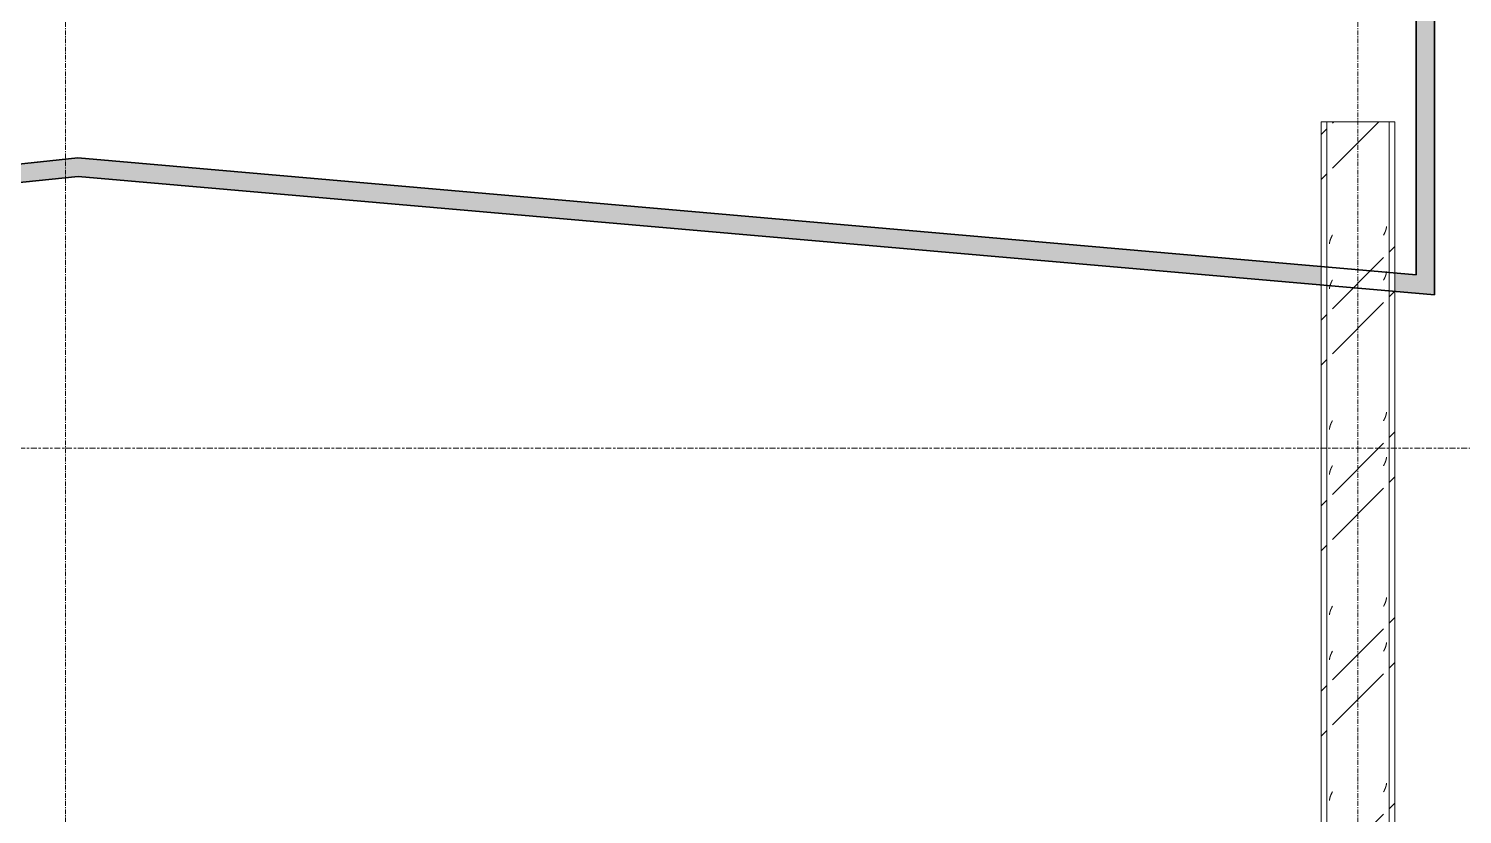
# Model space of a CAD drawing. Header units: centimetres. Extents: x -7221 to 15977, y -285 to 1507.
# Drawn here: x -6460.4 to -6072.2, y 745.9 to 958.8 of the extents above; entities that cross this region are included whole.
import ezdxf

# ---------------------------------------------------------------- set-up
doc = ezdxf.new("R2010")
doc.units = ezdxf.units.CM
doc.linetypes.add('Centre', pattern=[3.175, 0.635, -0.475, 1.59, -0.475])
doc.linetypes.add('Grid Line', pattern=[2.2225, 1.27, -0.3175, 0.3175, -0.3175])
for name, color, linetype, lineweight in [('A-FLOR-LEVL', 7, 'Continuous', 9), ('A-ROOF', 7, 'Continuous', 9), ('A-ROOF-PATT', 7, 'Continuous', 35), ('S-COLS', 7, 'Continuous', 9), ('S-GRID', 7, 'Continuous', 9)]:
    doc.layers.add(name, color=color, linetype=linetype, lineweight=lineweight)
pattern_1 = [(45, (0, 0), (-25.14472, 25.14472), []), (45, (0, 38.1), (-25.14472, 25.14472), [])]

# ---------------------------------------------------------------- blocks, each defined once
blk = doc.blocks.new('PQ_RVR_ARQ-01_ZZ_ZZ_MO_T_A_rvt-1-Elevación Eje 10')
at = {"layer": 'A-ROOF-PATT', "lineweight": 9, "true_color": 0xeaeaea}
h = blk.add_hatch(color=254, dxfattribs=at)
h.paths.add_polyline_path([(-6815.08, 880.08), (-6813.94, 880.2), (-6813.94, 885.22), (-6815.08, 885.1)])
h.paths.add_polyline_path([(-6793.94, 882.3), (-6447.06, 918.76), (-6110.44, 889.3), (-6110.44, 894.32), (-6447.11, 923.78), (-6793.94, 887.33), (-6793.94, 887.04)])
h.paths.add_polyline_path([(-6079.68, 886.61), (-6079.68, 972.39), (-6084.68, 972.39), (-6084.68, 892.07), (-6090.44, 892.49), (-6090.44, 887.56)])
at = {"layer": 'A-ROOF', "color": 254, "lineweight": 35, "true_color": 0xcccccc}
for p, q in [((-6084.68, 972.39), (-6084.68, 892.07)), ((-6079.68, 886.61), (-6079.68, 972.39)), ((-6447.11, 923.78), (-6815.08, 885.1)), ((-6084.68, 892.07), (-6447.11, 923.78)), ((-6815.08, 880.08), (-6447.06, 918.76)), ((-6447.06, 918.76), (-6079.68, 886.61))]:
    blk.add_line(p, q, dxfattribs=at)
blk = doc.blocks.new('FP_1-Elevación Eje 10')
at = {"layer": 'S-COLS', "color": 9, "true_color": 0xc0c0c0}
for p, q in [((-6092.79, 904.65), (-6092.78, 904.69)), ((-6092.79, 904.61), (-6092.79, 904.65)), ((-6092.78, 904.69), (-6092.77, 904.73)), ((-6092.77, 904.76), (-6092.76, 904.8)), ((-6092.77, 904.73), (-6092.77, 904.76)), ((-6092.76, 904.84), (-6092.75, 904.87)), ((-6092.76, 904.8), (-6092.76, 904.84)), ((-6092.75, 904.95), (-6092.74, 904.99)), ((-6092.75, 904.91), (-6092.75, 904.95)), ((-6092.75, 904.87), (-6092.75, 904.91)), ((-6092.74, 905.14), (-6092.74, 905.17)), ((-6092.74, 905.1), (-6092.74, 905.14)), ((-6092.74, 905.06), (-6092.74, 905.1)), ((-6092.74, 905.02), (-6092.74, 905.06)), ((-6092.74, 904.99), (-6092.74, 905.02)), ((-6093.5, 902.82), (-6093.49, 902.86)), ((-6093.49, 902.86), (-6093.47, 902.9)), ((-6093.47, 902.9), (-6093.45, 902.93)), ((-6093.45, 902.93), (-6093.43, 902.97)), ((-6093.43, 902.97), (-6093.41, 903.01)), ((-6093.41, 903.01), (-6093.39, 903.05)), ((-6093.39, 903.05), (-6093.37, 903.08)), ((-6093.37, 903.08), (-6093.35, 903.12)), ((-6093.35, 903.12), (-6093.34, 903.16)), ((-6093.34, 903.16), (-6093.32, 903.2)), ((-6093.32, 903.2), (-6093.3, 903.23)), ((-6093.3, 903.23), (-6093.28, 903.27)), ((-6093.28, 903.27), (-6093.26, 903.31)), ((-6093.26, 903.31), (-6093.25, 903.34)), ((-6093.25, 903.34), (-6093.23, 903.38)), ((-6093.23, 903.38), (-6093.21, 903.42)), ((-6093.21, 903.42), (-6093.19, 903.46)), ((-6093.19, 903.46), (-6093.18, 903.49)), ((-6093.18, 903.49), (-6093.16, 903.53)), ((-6093.16, 903.53), (-6093.14, 903.57)), ((-6093.14, 903.57), (-6093.13, 903.61)), ((-6093.13, 903.61), (-6093.11, 903.64)), ((-6093.11, 903.64), (-6093.09, 903.68)), ((-6093.09, 903.68), (-6093.08, 903.72)), ((-6093.08, 903.72), (-6093.06, 903.76)), ((-6093.06, 903.76), (-6093.05, 903.79)), ((-6093.05, 903.79), (-6093.03, 903.83)), ((-6093.03, 903.83), (-6093.02, 903.87)), ((-6093.02, 903.87), (-6093, 903.9)), ((-6093, 903.9), (-6092.99, 903.94)), ((-6092.99, 903.94), (-6092.97, 903.98)), ((-6092.97, 903.98), (-6092.96, 904.02)), ((-6092.96, 904.02), (-6092.95, 904.05)), ((-6092.95, 904.05), (-6092.94, 904.09)), ((-6092.94, 904.09), (-6092.92, 904.13)), ((-6092.92, 904.13), (-6092.91, 904.17)), ((-6092.91, 904.17), (-6092.9, 904.2)), ((-6092.9, 904.2), (-6092.89, 904.24)), ((-6092.89, 904.24), (-6092.88, 904.28)), ((-6092.88, 904.28), (-6092.87, 904.31)), ((-6092.87, 904.31), (-6092.86, 904.35)), ((-6092.86, 904.35), (-6092.85, 904.39)), ((-6092.85, 904.39), (-6092.84, 904.43)), ((-6092.84, 904.43), (-6092.83, 904.46)), ((-6092.83, 904.46), (-6092.82, 904.5)), ((-6092.82, 904.5), (-6092.81, 904.54)), ((-6092.81, 904.54), (-6092.8, 904.58)), ((-6092.8, 904.58), (-6092.79, 904.61)), ((-6093.5, 890.63), (-6093.49, 890.67)), ((-6093.49, 890.67), (-6093.47, 890.71)), ((-6093.47, 890.71), (-6093.45, 890.75)), ((-6093.45, 890.75), (-6093.43, 890.78)), ((-6093.43, 890.78), (-6093.41, 890.82)), ((-6093.41, 890.82), (-6093.39, 890.86)), ((-6093.39, 890.86), (-6093.37, 890.89)), ((-6093.37, 890.89), (-6093.35, 890.93)), ((-6093.35, 890.93), (-6093.34, 890.97)), ((-6093.34, 890.97), (-6093.32, 891.01)), ((-6093.32, 891.01), (-6093.3, 891.04)), ((-6093.3, 891.04), (-6093.28, 891.08)), ((-6093.28, 891.08), (-6093.26, 891.12)), ((-6093.26, 891.12), (-6093.25, 891.16)), ((-6093.25, 891.16), (-6093.23, 891.19)), ((-6093.23, 891.19), (-6093.21, 891.23)), ((-6093.21, 891.23), (-6093.19, 891.27)), ((-6093.19, 891.27), (-6093.18, 891.3)), ((-6093.18, 891.3), (-6093.16, 891.34)), ((-6093.16, 891.34), (-6093.14, 891.38)), ((-6093.14, 891.38), (-6093.13, 891.42)), ((-6093.13, 891.42), (-6093.11, 891.45)), ((-6093.11, 891.45), (-6093.09, 891.49)), ((-6093.09, 891.49), (-6093.08, 891.53)), ((-6093.08, 891.53), (-6093.06, 891.57)), ((-6093.06, 891.57), (-6093.05, 891.6)), ((-6093.05, 891.6), (-6093.03, 891.64)), ((-6093.03, 891.64), (-6093.02, 891.68)), ((-6093.02, 891.68), (-6093, 891.72)), ((-6093, 891.72), (-6092.99, 891.75)), ((-6092.99, 891.75), (-6092.97, 891.79)), ((-6092.97, 891.79), (-6092.96, 891.83)), ((-6092.96, 891.83), (-6092.95, 891.86)), ((-6092.95, 891.86), (-6092.94, 891.9)), ((-6092.94, 891.9), (-6092.92, 891.94)), ((-6092.92, 891.94), (-6092.91, 891.98)), ((-6092.91, 891.98), (-6092.9, 892.01)), ((-6092.9, 892.01), (-6092.89, 892.05)), ((-6092.89, 892.05), (-6092.88, 892.09)), ((-6092.88, 892.09), (-6092.87, 892.13)), ((-6092.87, 892.13), (-6092.86, 892.16)), ((-6092.86, 892.16), (-6092.85, 892.2)), ((-6092.85, 892.2), (-6092.84, 892.24)), ((-6092.84, 892.24), (-6092.83, 892.27)), ((-6092.83, 892.27), (-6092.82, 892.31)), ((-6092.82, 892.31), (-6092.81, 892.35)), ((-6092.81, 892.35), (-6092.8, 892.39)), ((-6092.8, 892.39), (-6092.79, 892.42)), ((-6092.79, 892.46), (-6092.78, 892.5)), ((-6092.79, 892.42), (-6092.79, 892.46)), ((-6092.78, 892.5), (-6092.77, 892.54)), ((-6092.77, 892.57), (-6092.76, 892.61)), ((-6092.77, 892.54), (-6092.77, 892.57)), ((-6092.76, 892.65), (-6092.75, 892.69)), ((-6092.76, 892.61), (-6092.76, 892.65)), ((-6092.75, 892.76), (-6092.74, 892.8)), ((-6092.75, 892.72), (-6092.75, 892.76)), ((-6092.75, 892.69), (-6092.75, 892.72)), ((-6092.74, 892.95), (-6092.74, 892.98)), ((-6092.74, 892.91), (-6092.74, 892.95)), ((-6092.74, 892.87), (-6092.74, 892.91)), ((-6092.74, 892.83), (-6092.74, 892.87)), ((-6092.74, 892.8), (-6092.74, 892.83)), ((-6092.83, 854.17), (-6092.82, 854.21)), ((-6092.82, 854.21), (-6092.81, 854.25)), ((-6092.81, 854.25), (-6092.8, 854.29)), ((-6092.8, 854.29), (-6092.79, 854.32)), ((-6092.79, 854.36), (-6092.78, 854.4)), ((-6092.79, 854.32), (-6092.79, 854.36)), ((-6092.78, 854.4), (-6092.77, 854.44)), ((-6092.77, 854.47), (-6092.76, 854.51)), ((-6092.77, 854.44), (-6092.77, 854.47)), ((-6092.76, 854.55), (-6092.75, 854.59)), ((-6092.76, 854.51), (-6092.76, 854.55)), ((-6092.75, 854.66), (-6092.74, 854.7)), ((-6092.75, 854.62), (-6092.75, 854.66)), ((-6092.75, 854.59), (-6092.75, 854.62)), ((-6092.74, 854.85), (-6092.74, 854.88)), ((-6092.74, 854.81), (-6092.74, 854.85)), ((-6092.74, 854.77), (-6092.74, 854.81)), ((-6092.74, 854.73), (-6092.74, 854.77)), ((-6092.74, 854.7), (-6092.74, 854.73)), ((-6093.5, 852.53), (-6093.49, 852.57)), ((-6093.49, 852.57), (-6093.47, 852.61)), ((-6093.47, 852.61), (-6093.45, 852.65)), ((-6093.45, 852.65), (-6093.43, 852.68)), ((-6093.43, 852.68), (-6093.41, 852.72)), ((-6093.41, 852.72), (-6093.39, 852.76)), ((-6093.39, 852.76), (-6093.37, 852.79)), ((-6093.37, 852.79), (-6093.35, 852.83)), ((-6093.35, 852.83), (-6093.34, 852.87)), ((-6093.34, 852.87), (-6093.32, 852.91)), ((-6093.32, 852.91), (-6093.3, 852.94)), ((-6093.3, 852.94), (-6093.28, 852.98)), ((-6093.28, 852.98), (-6093.26, 853.02)), ((-6093.26, 853.02), (-6093.25, 853.06)), ((-6093.25, 853.06), (-6093.23, 853.09)), ((-6093.23, 853.09), (-6093.21, 853.13)), ((-6093.21, 853.13), (-6093.19, 853.17)), ((-6093.19, 853.17), (-6093.18, 853.2)), ((-6093.18, 853.2), (-6093.16, 853.24)), ((-6093.16, 853.24), (-6093.14, 853.28)), ((-6093.14, 853.28), (-6093.13, 853.32)), ((-6093.13, 853.32), (-6093.11, 853.35)), ((-6093.11, 853.35), (-6093.09, 853.39)), ((-6093.09, 853.39), (-6093.08, 853.43)), ((-6093.08, 853.43), (-6093.06, 853.47)), ((-6093.06, 853.47), (-6093.05, 853.5)), ((-6093.05, 853.5), (-6093.03, 853.54)), ((-6093.03, 853.54), (-6093.02, 853.58)), ((-6093.02, 853.58), (-6093, 853.62)), ((-6093, 853.62), (-6092.99, 853.65)), ((-6092.99, 853.65), (-6092.97, 853.69)), ((-6092.97, 853.69), (-6092.96, 853.73)), ((-6092.96, 853.73), (-6092.95, 853.76)), ((-6092.95, 853.76), (-6092.94, 853.8)), ((-6092.94, 853.8), (-6092.92, 853.84)), ((-6092.92, 853.84), (-6092.91, 853.88)), ((-6092.91, 853.88), (-6092.9, 853.91)), ((-6092.9, 853.91), (-6092.89, 853.95)), ((-6092.89, 853.95), (-6092.88, 853.99)), ((-6092.88, 853.99), (-6092.87, 854.03)), ((-6092.87, 854.03), (-6092.86, 854.06)), ((-6092.86, 854.06), (-6092.85, 854.1)), ((-6092.85, 854.1), (-6092.84, 854.14)), ((-6092.84, 854.14), (-6092.83, 854.17)), ((-6092.74, 842.66), (-6092.74, 842.69)), ((-6092.74, 842.62), (-6092.74, 842.66)), ((-6092.74, 842.58), (-6092.74, 842.62)), ((-6092.74, 842.54), (-6092.74, 842.58)), ((-6092.74, 842.51), (-6092.74, 842.54)), ((-6093.5, 840.34), (-6093.49, 840.38)), ((-6093.49, 840.38), (-6093.47, 840.42)), ((-6093.47, 840.42), (-6093.45, 840.46)), ((-6093.45, 840.46), (-6093.43, 840.49)), ((-6093.43, 840.49), (-6093.41, 840.53)), ((-6093.41, 840.53), (-6093.39, 840.57)), ((-6093.39, 840.57), (-6093.37, 840.6)), ((-6093.37, 840.6), (-6093.35, 840.64)), ((-6093.35, 840.64), (-6093.34, 840.68)), ((-6093.34, 840.68), (-6093.32, 840.72)), ((-6093.32, 840.72), (-6093.3, 840.75)), ((-6093.3, 840.75), (-6093.28, 840.79)), ((-6093.28, 840.79), (-6093.26, 840.83)), ((-6093.26, 840.83), (-6093.25, 840.87)), ((-6093.25, 840.87), (-6093.23, 840.9)), ((-6093.23, 840.9), (-6093.21, 840.94)), ((-6093.21, 840.94), (-6093.19, 840.98)), ((-6093.19, 840.98), (-6093.18, 841.02)), ((-6093.18, 841.02), (-6093.16, 841.05)), ((-6093.16, 841.05), (-6093.14, 841.09)), ((-6093.14, 841.09), (-6093.13, 841.13)), ((-6093.13, 841.13), (-6093.11, 841.16)), ((-6093.11, 841.16), (-6093.09, 841.2)), ((-6093.09, 841.2), (-6093.08, 841.24)), ((-6093.08, 841.24), (-6093.06, 841.28)), ((-6093.06, 841.28), (-6093.05, 841.31)), ((-6093.05, 841.31), (-6093.03, 841.35)), ((-6093.03, 841.35), (-6093.02, 841.39)), ((-6093.02, 841.39), (-6093, 841.43)), ((-6093, 841.43), (-6092.99, 841.46)), ((-6092.99, 841.46), (-6092.97, 841.5)), ((-6092.97, 841.5), (-6092.96, 841.54)), ((-6092.96, 841.54), (-6092.95, 841.57)), ((-6092.95, 841.57), (-6092.94, 841.61)), ((-6092.94, 841.61), (-6092.92, 841.65)), ((-6092.92, 841.65), (-6092.91, 841.69)), ((-6092.91, 841.69), (-6092.9, 841.72)), ((-6092.9, 841.72), (-6092.89, 841.76)), ((-6092.89, 841.76), (-6092.88, 841.8)), ((-6092.88, 841.8), (-6092.87, 841.84)), ((-6092.87, 841.84), (-6092.86, 841.87)), ((-6092.86, 841.87), (-6092.85, 841.91)), ((-6092.85, 841.91), (-6092.84, 841.95)), ((-6092.84, 841.95), (-6092.83, 841.99)), ((-6092.83, 841.99), (-6092.82, 842.02)), ((-6092.82, 842.02), (-6092.81, 842.06)), ((-6092.81, 842.06), (-6092.8, 842.1)), ((-6092.8, 842.1), (-6092.79, 842.13)), ((-6092.79, 842.17), (-6092.78, 842.21)), ((-6092.79, 842.13), (-6092.79, 842.17)), ((-6092.78, 842.21), (-6092.77, 842.25)), ((-6092.77, 842.28), (-6092.76, 842.32)), ((-6092.77, 842.25), (-6092.77, 842.28)), ((-6092.76, 842.36), (-6092.75, 842.4)), ((-6092.76, 842.32), (-6092.76, 842.36)), ((-6092.75, 842.47), (-6092.74, 842.51)), ((-6092.75, 842.43), (-6092.75, 842.47)), ((-6092.75, 842.4), (-6092.75, 842.43)), ((-6092.88, 803.7), (-6092.87, 803.74)), ((-6092.87, 803.74), (-6092.86, 803.77)), ((-6092.86, 803.77), (-6092.85, 803.81)), ((-6092.85, 803.81), (-6092.84, 803.85)), ((-6092.84, 803.85), (-6092.83, 803.89)), ((-6092.83, 803.89), (-6092.82, 803.92)), ((-6092.82, 803.92), (-6092.81, 803.96)), ((-6092.81, 803.96), (-6092.8, 804)), ((-6092.8, 804), (-6092.79, 804.03)), ((-6092.79, 804.07), (-6092.78, 804.11)), ((-6092.79, 804.03), (-6092.79, 804.07)), ((-6092.78, 804.11), (-6092.77, 804.15)), ((-6092.77, 804.18), (-6092.76, 804.22)), ((-6092.77, 804.15), (-6092.77, 804.18)), ((-6092.76, 804.26), (-6092.75, 804.3)), ((-6092.76, 804.22), (-6092.76, 804.26)), ((-6092.75, 804.37), (-6092.74, 804.41)), ((-6092.75, 804.33), (-6092.75, 804.37)), ((-6092.75, 804.3), (-6092.75, 804.33)), ((-6092.74, 804.56), (-6092.74, 804.59)), ((-6092.74, 804.52), (-6092.74, 804.56)), ((-6092.74, 804.48), (-6092.74, 804.52)), ((-6092.74, 804.44), (-6092.74, 804.48)), ((-6092.74, 804.41), (-6092.74, 804.44)), ((-6093.5, 802.24), (-6093.49, 802.28)), ((-6093.49, 802.28), (-6093.47, 802.32)), ((-6093.47, 802.32), (-6093.45, 802.36)), ((-6093.45, 802.36), (-6093.43, 802.39)), ((-6093.43, 802.39), (-6093.41, 802.43)), ((-6093.41, 802.43), (-6093.39, 802.47)), ((-6093.39, 802.47), (-6093.37, 802.5)), ((-6093.37, 802.5), (-6093.35, 802.54)), ((-6093.35, 802.54), (-6093.34, 802.58)), ((-6093.34, 802.58), (-6093.32, 802.62)), ((-6093.32, 802.62), (-6093.3, 802.65)), ((-6093.3, 802.65), (-6093.28, 802.69)), ((-6093.28, 802.69), (-6093.26, 802.73)), ((-6093.26, 802.73), (-6093.25, 802.77)), ((-6093.25, 802.77), (-6093.23, 802.8)), ((-6093.23, 802.8), (-6093.21, 802.84)), ((-6093.21, 802.84), (-6093.19, 802.88)), ((-6093.19, 802.88), (-6093.18, 802.92)), ((-6093.18, 802.92), (-6093.16, 802.95)), ((-6093.16, 802.95), (-6093.14, 802.99)), ((-6093.14, 802.99), (-6093.13, 803.03)), ((-6093.13, 803.03), (-6093.11, 803.06)), ((-6093.11, 803.06), (-6093.09, 803.1)), ((-6093.09, 803.1), (-6093.08, 803.14)), ((-6093.08, 803.14), (-6093.06, 803.18)), ((-6093.06, 803.18), (-6093.05, 803.21)), ((-6093.05, 803.21), (-6093.03, 803.25)), ((-6093.03, 803.25), (-6093.02, 803.29)), ((-6093.02, 803.29), (-6093, 803.33)), ((-6093, 803.33), (-6092.99, 803.36)), ((-6092.99, 803.36), (-6092.97, 803.4)), ((-6092.97, 803.4), (-6092.96, 803.44)), ((-6092.96, 803.44), (-6092.95, 803.47)), ((-6092.95, 803.47), (-6092.94, 803.51)), ((-6092.94, 803.51), (-6092.92, 803.55)), ((-6092.92, 803.55), (-6092.91, 803.59)), ((-6092.91, 803.59), (-6092.9, 803.62)), ((-6092.9, 803.62), (-6092.89, 803.66)), ((-6092.89, 803.66), (-6092.88, 803.7)), ((-6092.76, 792.07), (-6092.75, 792.11)), ((-6092.76, 792.03), (-6092.76, 792.07)), ((-6092.75, 792.18), (-6092.74, 792.22)), ((-6092.75, 792.14), (-6092.75, 792.18)), ((-6092.75, 792.11), (-6092.75, 792.14)), ((-6092.74, 792.37), (-6092.74, 792.4)), ((-6092.74, 792.33), (-6092.74, 792.37)), ((-6092.74, 792.29), (-6092.74, 792.33)), ((-6092.74, 792.26), (-6092.74, 792.29)), ((-6092.74, 792.22), (-6092.74, 792.26)), ((-6093.5, 790.05), (-6093.49, 790.09)), ((-6093.49, 790.09), (-6093.47, 790.13)), ((-6093.47, 790.13), (-6093.45, 790.17)), ((-6093.45, 790.17), (-6093.43, 790.2)), ((-6093.43, 790.2), (-6093.41, 790.24)), ((-6093.41, 790.24), (-6093.39, 790.28)), ((-6093.39, 790.28), (-6093.37, 790.32)), ((-6093.37, 790.32), (-6093.35, 790.35)), ((-6093.35, 790.35), (-6093.34, 790.39)), ((-6093.34, 790.39), (-6093.32, 790.43)), ((-6093.32, 790.43), (-6093.3, 790.46)), ((-6093.3, 790.46), (-6093.28, 790.5)), ((-6093.28, 790.5), (-6093.26, 790.54)), ((-6093.26, 790.54), (-6093.25, 790.58)), ((-6093.25, 790.58), (-6093.23, 790.61)), ((-6093.23, 790.61), (-6093.21, 790.65)), ((-6093.21, 790.65), (-6093.19, 790.69)), ((-6093.19, 790.69), (-6093.18, 790.73)), ((-6093.18, 790.73), (-6093.16, 790.76)), ((-6093.16, 790.76), (-6093.14, 790.8)), ((-6093.14, 790.8), (-6093.13, 790.84)), ((-6093.13, 790.84), (-6093.11, 790.88)), ((-6093.11, 790.88), (-6093.09, 790.91)), ((-6093.09, 790.91), (-6093.08, 790.95)), ((-6093.08, 790.95), (-6093.06, 790.99)), ((-6093.06, 790.99), (-6093.05, 791.02)), ((-6093.05, 791.02), (-6093.03, 791.06)), ((-6093.03, 791.06), (-6093.02, 791.1)), ((-6093.02, 791.1), (-6093, 791.14)), ((-6093, 791.14), (-6092.99, 791.17)), ((-6092.99, 791.17), (-6092.97, 791.21)), ((-6092.97, 791.21), (-6092.96, 791.25)), ((-6092.96, 791.25), (-6092.95, 791.29)), ((-6092.95, 791.29), (-6092.94, 791.32)), ((-6092.94, 791.32), (-6092.92, 791.36)), ((-6092.92, 791.36), (-6092.91, 791.4)), ((-6092.91, 791.4), (-6092.9, 791.43)), ((-6092.9, 791.43), (-6092.89, 791.47)), ((-6092.89, 791.47), (-6092.88, 791.51)), ((-6092.88, 791.51), (-6092.87, 791.55)), ((-6092.87, 791.55), (-6092.86, 791.58)), ((-6092.86, 791.58), (-6092.85, 791.62)), ((-6092.85, 791.62), (-6092.84, 791.66)), ((-6092.84, 791.66), (-6092.83, 791.7)), ((-6092.83, 791.7), (-6092.82, 791.73)), ((-6092.82, 791.73), (-6092.81, 791.77)), ((-6092.81, 791.77), (-6092.8, 791.81)), ((-6092.8, 791.81), (-6092.79, 791.85)), ((-6092.79, 791.88), (-6092.78, 791.92)), ((-6092.79, 791.85), (-6092.79, 791.88)), ((-6092.78, 791.92), (-6092.77, 791.96)), ((-6092.77, 791.99), (-6092.76, 792.03)), ((-6092.77, 791.96), (-6092.77, 791.99)), ((-6092.94, 753.22), (-6092.92, 753.26)), ((-6092.92, 753.26), (-6092.91, 753.3)), ((-6092.91, 753.3), (-6092.9, 753.33)), ((-6092.9, 753.33), (-6092.89, 753.37)), ((-6092.89, 753.37), (-6092.88, 753.41)), ((-6092.88, 753.41), (-6092.87, 753.45)), ((-6092.87, 753.45), (-6092.86, 753.48)), ((-6092.86, 753.48), (-6092.85, 753.52)), ((-6092.85, 753.52), (-6092.84, 753.56)), ((-6092.84, 753.56), (-6092.83, 753.6)), ((-6092.83, 753.6), (-6092.82, 753.63)), ((-6092.82, 753.63), (-6092.81, 753.67)), ((-6092.81, 753.67), (-6092.8, 753.71)), ((-6092.8, 753.71), (-6092.79, 753.75)), ((-6092.79, 753.78), (-6092.78, 753.82)), ((-6092.79, 753.75), (-6092.79, 753.78)), ((-6092.78, 753.82), (-6092.77, 753.86)), ((-6092.77, 753.89), (-6092.76, 753.93)), ((-6092.77, 753.86), (-6092.77, 753.89)), ((-6092.76, 753.97), (-6092.75, 754.01)), ((-6092.76, 753.93), (-6092.76, 753.97)), ((-6092.75, 754.08), (-6092.74, 754.12)), ((-6092.75, 754.04), (-6092.75, 754.08)), ((-6092.75, 754.01), (-6092.75, 754.04)), ((-6092.74, 754.27), (-6092.74, 754.3)), ((-6092.74, 754.23), (-6092.74, 754.27)), ((-6092.74, 754.19), (-6092.74, 754.23)), ((-6092.74, 754.16), (-6092.74, 754.19)), ((-6092.74, 754.12), (-6092.74, 754.16)), ((-6093.5, 751.95), (-6093.49, 751.99)), ((-6093.49, 751.99), (-6093.47, 752.03)), ((-6093.47, 752.03), (-6093.45, 752.07)), ((-6093.45, 752.07), (-6093.43, 752.1)), ((-6093.43, 752.1), (-6093.41, 752.14)), ((-6093.41, 752.14), (-6093.39, 752.18)), ((-6093.39, 752.18), (-6093.37, 752.22)), ((-6093.37, 752.22), (-6093.35, 752.25)), ((-6093.35, 752.25), (-6093.34, 752.29)), ((-6093.34, 752.29), (-6093.32, 752.33)), ((-6093.32, 752.33), (-6093.3, 752.36)), ((-6093.3, 752.36), (-6093.28, 752.4)), ((-6093.28, 752.4), (-6093.26, 752.44)), ((-6093.26, 752.44), (-6093.25, 752.48)), ((-6093.25, 752.48), (-6093.23, 752.51)), ((-6093.23, 752.51), (-6093.21, 752.55)), ((-6093.21, 752.55), (-6093.19, 752.59)), ((-6093.19, 752.59), (-6093.18, 752.63)), ((-6093.18, 752.63), (-6093.16, 752.66)), ((-6093.16, 752.66), (-6093.14, 752.7)), ((-6093.14, 752.7), (-6093.13, 752.74)), ((-6093.13, 752.74), (-6093.11, 752.78)), ((-6093.11, 752.78), (-6093.09, 752.81)), ((-6093.09, 752.81), (-6093.08, 752.85)), ((-6093.08, 752.85), (-6093.06, 752.89)), ((-6093.06, 752.89), (-6093.05, 752.92)), ((-6093.05, 752.92), (-6093.03, 752.96)), ((-6093.03, 752.96), (-6093.02, 753)), ((-6093.02, 753), (-6093, 753.04)), ((-6093, 753.04), (-6092.99, 753.07)), ((-6092.99, 753.07), (-6092.97, 753.11)), ((-6092.97, 753.11), (-6092.96, 753.15)), ((-6092.96, 753.15), (-6092.95, 753.19)), ((-6092.95, 753.19), (-6092.94, 753.22))]:
    blk.add_line(p, q, dxfattribs=at)
blk = doc.blocks.new('FP_2-Elevación Eje 10')
at = {"layer": 'S-COLS', "color": 9, "true_color": 0xc0c0c0}
for p, q in [((-6108.14, 900.73), (-6108.13, 900.77)), ((-6108.13, 900.85), (-6108.12, 900.88)), ((-6108.13, 900.81), (-6108.13, 900.85)), ((-6108.13, 900.77), (-6108.13, 900.81)), ((-6108.12, 900.88), (-6108.11, 900.92)), ((-6108.11, 900.96), (-6108.1, 900.99)), ((-6108.11, 900.92), (-6108.11, 900.96)), ((-6108.1, 900.99), (-6108.09, 901.03)), ((-6108.09, 901.07), (-6108.08, 901.11)), ((-6108.09, 901.03), (-6108.09, 901.07)), ((-6108.08, 901.11), (-6108.07, 901.14)), ((-6108.07, 901.14), (-6108.06, 901.18)), ((-6108.06, 901.18), (-6108.05, 901.22)), ((-6108.05, 901.22), (-6108.04, 901.26)), ((-6108.04, 901.26), (-6108.03, 901.29)), ((-6108.03, 901.29), (-6108.02, 901.33)), ((-6108.02, 901.33), (-6108.01, 901.37)), ((-6108.01, 901.37), (-6108, 901.41)), ((-6108, 901.41), (-6107.99, 901.44)), ((-6107.99, 901.44), (-6107.98, 901.48)), ((-6107.98, 901.48), (-6107.97, 901.52)), ((-6107.97, 901.52), (-6107.95, 901.55)), ((-6107.95, 901.55), (-6107.94, 901.59)), ((-6107.94, 901.59), (-6107.93, 901.63)), ((-6107.93, 901.63), (-6107.91, 901.67)), ((-6107.91, 901.67), (-6107.9, 901.7)), ((-6107.9, 901.7), (-6107.89, 901.74)), ((-6107.89, 901.74), (-6107.87, 901.78)), ((-6107.87, 901.78), (-6107.86, 901.82)), ((-6107.86, 901.82), (-6107.84, 901.85)), ((-6107.84, 901.85), (-6107.83, 901.89)), ((-6107.83, 901.89), (-6107.81, 901.93)), ((-6107.81, 901.93), (-6107.8, 901.96)), ((-6107.8, 901.96), (-6107.78, 902)), ((-6107.78, 902), (-6107.76, 902.04)), ((-6107.76, 902.04), (-6107.75, 902.08)), ((-6107.75, 902.08), (-6107.73, 902.11)), ((-6107.73, 902.11), (-6107.71, 902.15)), ((-6107.71, 902.15), (-6107.7, 902.19)), ((-6107.7, 902.19), (-6107.68, 902.23)), ((-6107.68, 902.23), (-6107.66, 902.26)), ((-6107.66, 902.26), (-6107.64, 902.3)), ((-6107.64, 902.3), (-6107.63, 902.34)), ((-6107.63, 902.34), (-6107.61, 902.38)), ((-6107.61, 902.38), (-6107.59, 902.41)), ((-6107.59, 902.41), (-6107.57, 902.45)), ((-6107.57, 902.45), (-6107.55, 902.49)), ((-6107.55, 902.49), (-6107.53, 902.52)), ((-6107.53, 902.52), (-6107.52, 902.56)), ((-6107.52, 902.56), (-6107.5, 902.6)), ((-6107.5, 902.6), (-6107.48, 902.64)), ((-6107.48, 902.64), (-6107.46, 902.67)), ((-6107.46, 902.67), (-6107.44, 902.71)), ((-6107.44, 902.71), (-6107.42, 902.75)), ((-6107.42, 902.75), (-6107.4, 902.79)), ((-6107.4, 902.79), (-6107.38, 902.82)), ((-6108.15, 900.66), (-6108.14, 900.7)), ((-6108.15, 900.62), (-6108.15, 900.66)), ((-6108.15, 900.58), (-6108.15, 900.62)), ((-6108.15, 900.55), (-6108.15, 900.58)), ((-6108.15, 900.51), (-6108.15, 900.55)), ((-6108.15, 900.47), (-6108.15, 900.51)), ((-6108.14, 900.7), (-6108.14, 900.73)), ((-6108.03, 889.1), (-6108.02, 889.14)), ((-6108.02, 889.14), (-6108.01, 889.18)), ((-6108.01, 889.18), (-6108, 889.22)), ((-6108, 889.22), (-6107.99, 889.25)), ((-6107.99, 889.25), (-6107.98, 889.29)), ((-6107.98, 889.29), (-6107.97, 889.33)), ((-6107.97, 889.33), (-6107.95, 889.36)), ((-6107.95, 889.36), (-6107.94, 889.4)), ((-6107.94, 889.4), (-6107.93, 889.44)), ((-6107.93, 889.44), (-6107.91, 889.48)), ((-6107.91, 889.48), (-6107.9, 889.51)), ((-6107.9, 889.51), (-6107.89, 889.55)), ((-6107.89, 889.55), (-6107.87, 889.59)), ((-6107.87, 889.59), (-6107.86, 889.63)), ((-6107.86, 889.63), (-6107.84, 889.66)), ((-6107.84, 889.66), (-6107.83, 889.7)), ((-6107.83, 889.7), (-6107.81, 889.74)), ((-6107.81, 889.74), (-6107.8, 889.78)), ((-6107.8, 889.78), (-6107.78, 889.81)), ((-6107.78, 889.81), (-6107.76, 889.85)), ((-6107.76, 889.85), (-6107.75, 889.89)), ((-6107.75, 889.89), (-6107.73, 889.92)), ((-6107.73, 889.92), (-6107.71, 889.96)), ((-6107.71, 889.96), (-6107.7, 890)), ((-6107.7, 890), (-6107.68, 890.04)), ((-6107.68, 890.04), (-6107.66, 890.07)), ((-6107.66, 890.07), (-6107.64, 890.11)), ((-6107.64, 890.11), (-6107.63, 890.15)), ((-6107.63, 890.15), (-6107.61, 890.19)), ((-6107.61, 890.19), (-6107.59, 890.22)), ((-6107.59, 890.22), (-6107.57, 890.26)), ((-6107.57, 890.26), (-6107.55, 890.3)), ((-6107.55, 890.3), (-6107.53, 890.33)), ((-6107.53, 890.33), (-6107.52, 890.37)), ((-6107.52, 890.37), (-6107.5, 890.41)), ((-6107.5, 890.41), (-6107.48, 890.45)), ((-6107.48, 890.45), (-6107.46, 890.48)), ((-6107.46, 890.48), (-6107.44, 890.52)), ((-6107.44, 890.52), (-6107.42, 890.56)), ((-6107.42, 890.56), (-6107.4, 890.6)), ((-6107.4, 890.6), (-6107.38, 890.63)), ((-6108.15, 888.47), (-6108.14, 888.51)), ((-6108.15, 888.43), (-6108.15, 888.47)), ((-6108.15, 888.39), (-6108.15, 888.43)), ((-6108.15, 888.36), (-6108.15, 888.39)), ((-6108.15, 888.32), (-6108.15, 888.36)), ((-6108.15, 888.28), (-6108.15, 888.32)), ((-6108.14, 888.54), (-6108.13, 888.58)), ((-6108.14, 888.51), (-6108.14, 888.54)), ((-6108.13, 888.66), (-6108.12, 888.69)), ((-6108.13, 888.62), (-6108.13, 888.66)), ((-6108.13, 888.58), (-6108.13, 888.62)), ((-6108.12, 888.69), (-6108.11, 888.73)), ((-6108.11, 888.77), (-6108.1, 888.81)), ((-6108.11, 888.73), (-6108.11, 888.77)), ((-6108.1, 888.81), (-6108.09, 888.84)), ((-6108.09, 888.88), (-6108.08, 888.92)), ((-6108.09, 888.84), (-6108.09, 888.88)), ((-6108.08, 888.92), (-6108.07, 888.95)), ((-6108.07, 888.95), (-6108.06, 888.99)), ((-6108.06, 888.99), (-6108.05, 889.03)), ((-6108.05, 889.03), (-6108.04, 889.07)), ((-6108.04, 889.07), (-6108.03, 889.1)), ((-6108.15, 850.37), (-6108.14, 850.41)), ((-6108.15, 850.33), (-6108.15, 850.37)), ((-6108.15, 850.29), (-6108.15, 850.33)), ((-6108.15, 850.26), (-6108.15, 850.29)), ((-6108.14, 850.44), (-6108.13, 850.48)), ((-6108.14, 850.41), (-6108.14, 850.44)), ((-6108.13, 850.56), (-6108.12, 850.59)), ((-6108.13, 850.52), (-6108.13, 850.56)), ((-6108.13, 850.48), (-6108.13, 850.52)), ((-6108.12, 850.59), (-6108.11, 850.63)), ((-6108.11, 850.67), (-6108.1, 850.71)), ((-6108.11, 850.63), (-6108.11, 850.67)), ((-6108.1, 850.71), (-6108.09, 850.74)), ((-6108.09, 850.78), (-6108.08, 850.82)), ((-6108.09, 850.74), (-6108.09, 850.78)), ((-6108.08, 850.82), (-6108.07, 850.85)), ((-6108.07, 850.85), (-6108.06, 850.89)), ((-6108.06, 850.89), (-6108.05, 850.93)), ((-6108.05, 850.93), (-6108.04, 850.97)), ((-6108.04, 850.97), (-6108.03, 851)), ((-6108.03, 851), (-6108.02, 851.04)), ((-6108.02, 851.04), (-6108.01, 851.08)), ((-6108.01, 851.08), (-6108, 851.12)), ((-6108, 851.12), (-6107.99, 851.15)), ((-6107.99, 851.15), (-6107.98, 851.19)), ((-6107.98, 851.19), (-6107.97, 851.23)), ((-6107.97, 851.23), (-6107.95, 851.26)), ((-6107.95, 851.26), (-6107.94, 851.3)), ((-6107.94, 851.3), (-6107.93, 851.34)), ((-6107.93, 851.34), (-6107.91, 851.38)), ((-6107.91, 851.38), (-6107.9, 851.41)), ((-6107.9, 851.41), (-6107.89, 851.45)), ((-6107.89, 851.45), (-6107.87, 851.49)), ((-6107.87, 851.49), (-6107.86, 851.53)), ((-6107.86, 851.53), (-6107.84, 851.56)), ((-6107.84, 851.56), (-6107.83, 851.6)), ((-6107.83, 851.6), (-6107.81, 851.64)), ((-6107.81, 851.64), (-6107.8, 851.68)), ((-6107.8, 851.68), (-6107.78, 851.71)), ((-6107.78, 851.71), (-6107.76, 851.75)), ((-6107.76, 851.75), (-6107.75, 851.79)), ((-6107.75, 851.79), (-6107.73, 851.82)), ((-6107.73, 851.82), (-6107.71, 851.86)), ((-6107.71, 851.86), (-6107.7, 851.9)), ((-6107.7, 851.9), (-6107.68, 851.94)), ((-6107.68, 851.94), (-6107.66, 851.97)), ((-6107.66, 851.97), (-6107.64, 852.01)), ((-6107.64, 852.01), (-6107.63, 852.05)), ((-6107.63, 852.05), (-6107.61, 852.09)), ((-6107.61, 852.09), (-6107.59, 852.12)), ((-6107.59, 852.12), (-6107.57, 852.16)), ((-6107.57, 852.16), (-6107.55, 852.2)), ((-6107.55, 852.2), (-6107.53, 852.23)), ((-6107.53, 852.23), (-6107.52, 852.27)), ((-6107.52, 852.27), (-6107.5, 852.31)), ((-6107.5, 852.31), (-6107.48, 852.35)), ((-6107.48, 852.35), (-6107.46, 852.38)), ((-6107.46, 852.38), (-6107.44, 852.42)), ((-6107.44, 852.42), (-6107.42, 852.46)), ((-6107.42, 852.46), (-6107.4, 852.5)), ((-6107.4, 852.5), (-6107.38, 852.53)), ((-6108.15, 850.22), (-6108.15, 850.26)), ((-6108.15, 850.18), (-6108.15, 850.22)), ((-6108.08, 838.63), (-6108.07, 838.67)), ((-6108.07, 838.67), (-6108.06, 838.7)), ((-6108.06, 838.7), (-6108.05, 838.74)), ((-6108.05, 838.74), (-6108.04, 838.78)), ((-6108.04, 838.78), (-6108.03, 838.81)), ((-6108.03, 838.81), (-6108.02, 838.85)), ((-6108.02, 838.85), (-6108.01, 838.89)), ((-6108.01, 838.89), (-6108, 838.93)), ((-6108, 838.93), (-6107.99, 838.96)), ((-6107.99, 838.96), (-6107.98, 839)), ((-6107.98, 839), (-6107.97, 839.04)), ((-6107.97, 839.04), (-6107.95, 839.08)), ((-6107.95, 839.08), (-6107.94, 839.11)), ((-6107.94, 839.11), (-6107.93, 839.15)), ((-6107.93, 839.15), (-6107.91, 839.19)), ((-6107.91, 839.19), (-6107.9, 839.22)), ((-6107.9, 839.22), (-6107.89, 839.26)), ((-6107.89, 839.26), (-6107.87, 839.3)), ((-6107.87, 839.3), (-6107.86, 839.34)), ((-6107.86, 839.34), (-6107.84, 839.37)), ((-6107.84, 839.37), (-6107.83, 839.41)), ((-6107.83, 839.41), (-6107.81, 839.45)), ((-6107.81, 839.45), (-6107.8, 839.49)), ((-6107.8, 839.49), (-6107.78, 839.52)), ((-6107.78, 839.52), (-6107.76, 839.56)), ((-6107.76, 839.56), (-6107.75, 839.6)), ((-6107.75, 839.6), (-6107.73, 839.64)), ((-6107.73, 839.64), (-6107.71, 839.67)), ((-6107.71, 839.67), (-6107.7, 839.71)), ((-6107.7, 839.71), (-6107.68, 839.75)), ((-6107.68, 839.75), (-6107.66, 839.78)), ((-6107.66, 839.78), (-6107.64, 839.82)), ((-6107.64, 839.82), (-6107.63, 839.86)), ((-6107.63, 839.86), (-6107.61, 839.9)), ((-6107.61, 839.9), (-6107.59, 839.93)), ((-6107.59, 839.93), (-6107.57, 839.97)), ((-6107.57, 839.97), (-6107.55, 840.01)), ((-6107.55, 840.01), (-6107.53, 840.05)), ((-6107.53, 840.05), (-6107.52, 840.08)), ((-6107.52, 840.08), (-6107.5, 840.12)), ((-6107.5, 840.12), (-6107.48, 840.16)), ((-6107.48, 840.16), (-6107.46, 840.19)), ((-6107.46, 840.19), (-6107.44, 840.23)), ((-6107.44, 840.23), (-6107.42, 840.27)), ((-6107.42, 840.27), (-6107.4, 840.31)), ((-6107.4, 840.31), (-6107.38, 840.34)), ((-6108.15, 838.18), (-6108.14, 838.22)), ((-6108.15, 838.14), (-6108.15, 838.18)), ((-6108.15, 838.11), (-6108.15, 838.14)), ((-6108.15, 838.07), (-6108.15, 838.11)), ((-6108.15, 838.03), (-6108.15, 838.07)), ((-6108.15, 837.99), (-6108.15, 838.03)), ((-6108.14, 838.25), (-6108.13, 838.29)), ((-6108.14, 838.22), (-6108.14, 838.25)), ((-6108.13, 838.37), (-6108.12, 838.4)), ((-6108.13, 838.33), (-6108.13, 838.37)), ((-6108.13, 838.29), (-6108.13, 838.33)), ((-6108.12, 838.4), (-6108.11, 838.44)), ((-6108.11, 838.48), (-6108.1, 838.52)), ((-6108.11, 838.44), (-6108.11, 838.48)), ((-6108.1, 838.52), (-6108.09, 838.55)), ((-6108.09, 838.59), (-6108.08, 838.63)), ((-6108.09, 838.55), (-6108.09, 838.59)), ((-6108.15, 800.08), (-6108.14, 800.12)), ((-6108.15, 800.04), (-6108.15, 800.08)), ((-6108.15, 800.01), (-6108.15, 800.04)), ((-6108.15, 799.97), (-6108.15, 800.01)), ((-6108.15, 799.93), (-6108.15, 799.97)), ((-6108.15, 799.89), (-6108.15, 799.93)), ((-6108.14, 800.15), (-6108.13, 800.19)), ((-6108.14, 800.12), (-6108.14, 800.15)), ((-6108.13, 800.27), (-6108.12, 800.3)), ((-6108.13, 800.23), (-6108.13, 800.27)), ((-6108.13, 800.19), (-6108.13, 800.23)), ((-6108.12, 800.3), (-6108.11, 800.34)), ((-6108.11, 800.38), (-6108.1, 800.42)), ((-6108.11, 800.34), (-6108.11, 800.38)), ((-6108.1, 800.42), (-6108.09, 800.45)), ((-6108.09, 800.49), (-6108.08, 800.53)), ((-6108.09, 800.45), (-6108.09, 800.49)), ((-6108.08, 800.53), (-6108.07, 800.57)), ((-6108.07, 800.57), (-6108.06, 800.6)), ((-6108.06, 800.6), (-6108.05, 800.64)), ((-6108.05, 800.64), (-6108.04, 800.68)), ((-6108.04, 800.68), (-6108.03, 800.71)), ((-6108.03, 800.71), (-6108.02, 800.75)), ((-6108.02, 800.75), (-6108.01, 800.79)), ((-6108.01, 800.79), (-6108, 800.83)), ((-6108, 800.83), (-6107.99, 800.86)), ((-6107.99, 800.86), (-6107.98, 800.9)), ((-6107.98, 800.9), (-6107.97, 800.94)), ((-6107.97, 800.94), (-6107.95, 800.98)), ((-6107.95, 800.98), (-6107.94, 801.01)), ((-6107.94, 801.01), (-6107.93, 801.05)), ((-6107.93, 801.05), (-6107.91, 801.09)), ((-6107.91, 801.09), (-6107.9, 801.12)), ((-6107.9, 801.12), (-6107.89, 801.16)), ((-6107.89, 801.16), (-6107.87, 801.2)), ((-6107.87, 801.2), (-6107.86, 801.24)), ((-6107.86, 801.24), (-6107.84, 801.27)), ((-6107.84, 801.27), (-6107.83, 801.31)), ((-6107.83, 801.31), (-6107.81, 801.35)), ((-6107.81, 801.35), (-6107.8, 801.39)), ((-6107.8, 801.39), (-6107.78, 801.42)), ((-6107.78, 801.42), (-6107.76, 801.46)), ((-6107.76, 801.46), (-6107.75, 801.5)), ((-6107.75, 801.5), (-6107.73, 801.54)), ((-6107.73, 801.54), (-6107.71, 801.57)), ((-6107.71, 801.57), (-6107.7, 801.61)), ((-6107.7, 801.61), (-6107.68, 801.65)), ((-6107.68, 801.65), (-6107.66, 801.68)), ((-6107.66, 801.68), (-6107.64, 801.72)), ((-6107.64, 801.72), (-6107.63, 801.76)), ((-6107.63, 801.76), (-6107.61, 801.8)), ((-6107.61, 801.8), (-6107.59, 801.83)), ((-6107.59, 801.83), (-6107.57, 801.87)), ((-6107.57, 801.87), (-6107.55, 801.91)), ((-6107.55, 801.91), (-6107.53, 801.95)), ((-6107.53, 801.95), (-6107.52, 801.98)), ((-6107.52, 801.98), (-6107.5, 802.02)), ((-6107.5, 802.02), (-6107.48, 802.06)), ((-6107.48, 802.06), (-6107.46, 802.09)), ((-6107.46, 802.09), (-6107.44, 802.13)), ((-6107.44, 802.13), (-6107.42, 802.17)), ((-6107.42, 802.17), (-6107.4, 802.21)), ((-6107.4, 802.21), (-6107.38, 802.24)), ((-6108.11, 788.19), (-6108.1, 788.23)), ((-6108.11, 788.15), (-6108.11, 788.19)), ((-6108.1, 788.23), (-6108.09, 788.26)), ((-6108.09, 788.3), (-6108.08, 788.34)), ((-6108.09, 788.26), (-6108.09, 788.3)), ((-6108.08, 788.34), (-6108.07, 788.38)), ((-6108.07, 788.38), (-6108.06, 788.41)), ((-6108.06, 788.41), (-6108.05, 788.45)), ((-6108.05, 788.45), (-6108.04, 788.49)), ((-6108.04, 788.49), (-6108.03, 788.52)), ((-6108.03, 788.52), (-6108.02, 788.56)), ((-6108.02, 788.56), (-6108.01, 788.6)), ((-6108.01, 788.6), (-6108, 788.64)), ((-6108, 788.64), (-6107.99, 788.67)), ((-6107.99, 788.67), (-6107.98, 788.71)), ((-6107.98, 788.71), (-6107.97, 788.75)), ((-6107.97, 788.75), (-6107.95, 788.79)), ((-6107.95, 788.79), (-6107.94, 788.82)), ((-6107.94, 788.82), (-6107.93, 788.86)), ((-6107.93, 788.86), (-6107.91, 788.9)), ((-6107.91, 788.9), (-6107.9, 788.94)), ((-6107.9, 788.94), (-6107.89, 788.97)), ((-6107.89, 788.97), (-6107.87, 789.01)), ((-6107.87, 789.01), (-6107.86, 789.05)), ((-6107.86, 789.05), (-6107.84, 789.08)), ((-6107.84, 789.08), (-6107.83, 789.12)), ((-6107.83, 789.12), (-6107.81, 789.16)), ((-6107.81, 789.16), (-6107.8, 789.2)), ((-6107.8, 789.2), (-6107.78, 789.23)), ((-6107.78, 789.23), (-6107.76, 789.27)), ((-6107.76, 789.27), (-6107.75, 789.31)), ((-6107.75, 789.31), (-6107.73, 789.35)), ((-6107.73, 789.35), (-6107.71, 789.38)), ((-6107.71, 789.38), (-6107.7, 789.42)), ((-6107.7, 789.42), (-6107.68, 789.46)), ((-6107.68, 789.46), (-6107.66, 789.49)), ((-6107.66, 789.49), (-6107.64, 789.53)), ((-6107.64, 789.53), (-6107.63, 789.57)), ((-6107.63, 789.57), (-6107.61, 789.61)), ((-6107.61, 789.61), (-6107.59, 789.64)), ((-6107.59, 789.64), (-6107.57, 789.68)), ((-6107.57, 789.68), (-6107.55, 789.72)), ((-6107.55, 789.72), (-6107.53, 789.76)), ((-6107.53, 789.76), (-6107.52, 789.79)), ((-6107.52, 789.79), (-6107.5, 789.83)), ((-6107.5, 789.83), (-6107.48, 789.87)), ((-6107.48, 789.87), (-6107.46, 789.91)), ((-6107.46, 789.91), (-6107.44, 789.94)), ((-6107.44, 789.94), (-6107.42, 789.98)), ((-6107.42, 789.98), (-6107.4, 790.02)), ((-6107.4, 790.02), (-6107.38, 790.05)), ((-6108.15, 787.89), (-6108.14, 787.93)), ((-6108.15, 787.85), (-6108.15, 787.89)), ((-6108.15, 787.82), (-6108.15, 787.85)), ((-6108.15, 787.78), (-6108.15, 787.82)), ((-6108.15, 787.74), (-6108.15, 787.78)), ((-6108.15, 787.7), (-6108.15, 787.74)), ((-6108.14, 787.97), (-6108.13, 788)), ((-6108.14, 787.93), (-6108.14, 787.97)), ((-6108.13, 788.08), (-6108.12, 788.11)), ((-6108.13, 788.04), (-6108.13, 788.08)), ((-6108.13, 788), (-6108.13, 788.04)), ((-6108.12, 788.11), (-6108.11, 788.15)), ((-6108.15, 749.79), (-6108.14, 749.83)), ((-6108.15, 749.75), (-6108.15, 749.79)), ((-6108.15, 749.72), (-6108.15, 749.75)), ((-6108.15, 749.68), (-6108.15, 749.72)), ((-6108.15, 749.64), (-6108.15, 749.68)), ((-6108.15, 749.6), (-6108.15, 749.64)), ((-6108.14, 749.87), (-6108.13, 749.9)), ((-6108.14, 749.83), (-6108.14, 749.87)), ((-6108.13, 749.98), (-6108.12, 750.01)), ((-6108.13, 749.94), (-6108.13, 749.98)), ((-6108.13, 749.9), (-6108.13, 749.94)), ((-6108.12, 750.01), (-6108.11, 750.05)), ((-6108.11, 750.09), (-6108.1, 750.13)), ((-6108.11, 750.05), (-6108.11, 750.09)), ((-6108.1, 750.13), (-6108.09, 750.16)), ((-6108.09, 750.2), (-6108.08, 750.24)), ((-6108.09, 750.16), (-6108.09, 750.2)), ((-6108.08, 750.24), (-6108.07, 750.28)), ((-6108.07, 750.28), (-6108.06, 750.31)), ((-6108.06, 750.31), (-6108.05, 750.35)), ((-6108.05, 750.35), (-6108.04, 750.39)), ((-6108.04, 750.39), (-6108.03, 750.42)), ((-6108.03, 750.42), (-6108.02, 750.46)), ((-6108.02, 750.46), (-6108.01, 750.5)), ((-6108.01, 750.5), (-6108, 750.54)), ((-6108, 750.54), (-6107.99, 750.57)), ((-6107.99, 750.57), (-6107.98, 750.61)), ((-6107.98, 750.61), (-6107.97, 750.65)), ((-6107.97, 750.65), (-6107.95, 750.69)), ((-6107.95, 750.69), (-6107.94, 750.72)), ((-6107.94, 750.72), (-6107.93, 750.76)), ((-6107.93, 750.76), (-6107.91, 750.8)), ((-6107.91, 750.8), (-6107.9, 750.84)), ((-6107.9, 750.84), (-6107.89, 750.87)), ((-6107.89, 750.87), (-6107.87, 750.91)), ((-6107.87, 750.91), (-6107.86, 750.95)), ((-6107.86, 750.95), (-6107.84, 750.98)), ((-6107.84, 750.98), (-6107.83, 751.02)), ((-6107.83, 751.02), (-6107.81, 751.06)), ((-6107.81, 751.06), (-6107.8, 751.1)), ((-6107.8, 751.1), (-6107.78, 751.13)), ((-6107.78, 751.13), (-6107.76, 751.17)), ((-6107.76, 751.17), (-6107.75, 751.21)), ((-6107.75, 751.21), (-6107.73, 751.25)), ((-6107.73, 751.25), (-6107.71, 751.28)), ((-6107.71, 751.28), (-6107.7, 751.32)), ((-6107.7, 751.32), (-6107.68, 751.36)), ((-6107.68, 751.36), (-6107.66, 751.39)), ((-6107.66, 751.39), (-6107.64, 751.43)), ((-6107.64, 751.43), (-6107.63, 751.47)), ((-6107.63, 751.47), (-6107.61, 751.51)), ((-6107.61, 751.51), (-6107.59, 751.54)), ((-6107.59, 751.54), (-6107.57, 751.58)), ((-6107.57, 751.58), (-6107.55, 751.62)), ((-6107.55, 751.62), (-6107.53, 751.66)), ((-6107.53, 751.66), (-6107.52, 751.69)), ((-6107.52, 751.69), (-6107.5, 751.73)), ((-6107.5, 751.73), (-6107.48, 751.77)), ((-6107.48, 751.77), (-6107.46, 751.81)), ((-6107.46, 751.81), (-6107.44, 751.84)), ((-6107.44, 751.84), (-6107.42, 751.88)), ((-6107.42, 751.88), (-6107.4, 751.92)), ((-6107.4, 751.92), (-6107.38, 751.95))]:
    blk.add_line(p, q, dxfattribs=at)
blk = doc.blocks.new('UC-Perfil universal-Pilar - 200 x 200-1745402-Elevación Eje 10')
at = {"layer": 'S-COLS', "true_color": 0xc0c0c0}
h = blk.add_hatch(dxfattribs=at)
h.set_pattern_fill('FP_2', color=9, style=0, pattern_type=2)
h.set_pattern_definition(pattern_1)
h.paths.add_polyline_path([(-6108.9, 94), (-6108.9, 933.53), (-6110.44, 933.53), (-6110.44, 94)])
h = blk.add_hatch(dxfattribs=at)
h.set_pattern_fill('FP_2', color=9, style=0, pattern_type=2)
h.set_pattern_definition(pattern_1)
h.paths.add_polyline_path([(-6107.38, 94), (-6093.5, 94), (-6093.5, 933.53), (-6107.38, 933.53), (-6107.38, 94.42)])
h = blk.add_hatch(dxfattribs=at)
h.set_pattern_fill('FP_2', color=9, style=0, pattern_type=2)
h.set_pattern_definition(pattern_1)
h.paths.add_polyline_path([(-6090.44, 94), (-6090.44, 933.53), (-6091.98, 933.53), (-6091.98, 94)])
at = {"layer": 'S-COLS'}
for p, q in [((-6110.44, 933.53), (-6110.44, 94)), ((-6108.9, 933.53), (-6110.44, 933.53)), ((-6108.9, 933.53), (-6108.9, 94)), ((-6107.38, 933.53), (-6108.9, 933.53)), ((-6093.5, 933.53), (-6107.38, 933.53)), ((-6091.98, 933.53), (-6093.5, 933.53)), ((-6091.98, 933.53), (-6091.98, 94)), ((-6090.44, 933.53), (-6091.98, 933.53)), ((-6090.44, 933.53), (-6090.44, 94))]:
    blk.add_line(p, q, dxfattribs=at)
for name in ['FP_1-Elevación Eje 10', 'FP_2-Elevación Eje 10']:
    blk.add_blockref(name, (0, 0), dxfattribs=at)

msp = doc.modelspace()

# ---------------------------------------------------------------- linework, layer by layer
at = {"layer": 'A-FLOR-LEVL', "color": 253, "linetype": 'Centre', "true_color": 0xaaaaaa}
msp.add_line((-5711.007, 845.103), (-7221.185, 845.103), dxfattribs=at)
at = {"layer": 'S-GRID', "color": 253, "linetype": 'Grid Line', "true_color": 0xaaaaaa}
for p, q in [((-6450.445, -18.626), (-6450.445, 1400.722)), ((-6100.445, -18.626), (-6100.445, 1273.722))]:
    msp.add_line(p, q, dxfattribs=at)

# ---------------------------------------------------------------- block references
at = {"lineweight": 5}
msp.add_blockref('PQ_RVR_ARQ-01_ZZ_ZZ_MO_T_A_rvt-1-Elevación Eje 10', (0, 0), dxfattribs=at)
at = {"layer": 'S-COLS'}
msp.add_blockref('UC-Perfil universal-Pilar - 200 x 200-1745402-Elevación Eje 10', (0, 0), dxfattribs=at)

doc.saveas('drawing.dxf')
